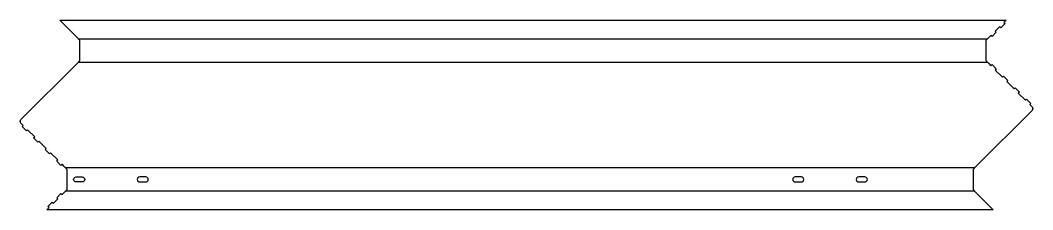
# Model space of a CAD drawing. Extents: x -1001 to 1001, y -187 to 187.
import ezdxf

# ---------------------------------------------------------------- set-up
doc = ezdxf.new("R2010")
doc.units = 0

msp = doc.modelspace()

# ---------------------------------------------------------------- linework, layer by layer
at = {"layer": '1'}
for points in [[(999.7, 9.2), (888.9, -101.6), (883, -107.7), (883, -147), (888.9, -153.1), (923, -187.2), (-948.4, -187.2), (-944.2, -183), (-946.3, -180.9), (-937.8, -172.4), (-935.7, -174.5), (-927, -165.8), (-929.1, -163.7), (-920.6, -155.2), (-918.5, -157.4), (-914.3, -153.1), (-908.4, -147), (-908.4, -107.7), (-914.3, -101.6), (-918.5, -97.4), (-920.6, -99.5), (-929.1, -91), (-927, -88.9), (-941.3, -74.6), (-943.4, -76.7), (-951.9, -68.2), (-949.8, -66.1), (-964.1, -51.8), (-966.3, -53.9), (-974.7, -45.4), (-972.6, -43.3), (-986.9, -29), (-989.1, -31.1), (-997.6, -22.6), (-995.4, -20.5), (-999.7, -16.2, -0.414214), (-999.7, -9.2), (-888.9, 101.6), (-883, 107.7), (-883, 147), (-888.9, 153.1), (-923, 187.2), (948.4, 187.2), (944.2, 183), (946.3, 180.9), (937.8, 172.4), (935.7, 174.5), (927, 165.8), (929.1, 163.7), (920.6, 155.2), (918.5, 157.4), (914.3, 153.1), (908.4, 147), (908.4, 107.7), (914.3, 101.6), (918.5, 97.4), (920.6, 99.5), (929.1, 91), (927, 88.9), (941.3, 74.6), (943.4, 76.7), (951.9, 68.2), (949.8, 66.1), (964.1, 51.8), (966.3, 53.9), (974.7, 45.4), (972.6, 43.3), (986.9, 29), (989.1, 31.1), (997.6, 22.6), (995.4, 20.5), (999.7, 16.2, -0.414214)], [(-878.6, -132.4), (-890.6, -132.4, -1), (-890.6, -122.4), (-878.6, -122.4, -1)], [(-752.9, -132.4, 1), (-752.9, -122.4), (-764.9, -122.4, 1), (-764.9, -132.4)], [(543.4, -132.4, 1), (543.4, -122.4), (531.4, -122.4, 1), (531.4, -132.4)], [(669.1, -132.4, 1), (669.1, -122.4), (657.1, -122.4, 1), (657.1, -132.4)]]:
    msp.add_lwpolyline(points, format="xyb", close=True, dxfattribs=at)
at = {"layer": '2'}
for p, q in [((911.3, 150.1), (-885.9, 150.1)), ((-885.9, 104.7), (911.3, 104.7)), ((885.9, -104.7), (-911.3, -104.7)), ((-911.3, -150.1), (885.9, -150.1))]:
    msp.add_line(p, q, dxfattribs=at)

doc.saveas('drawing.dxf')
